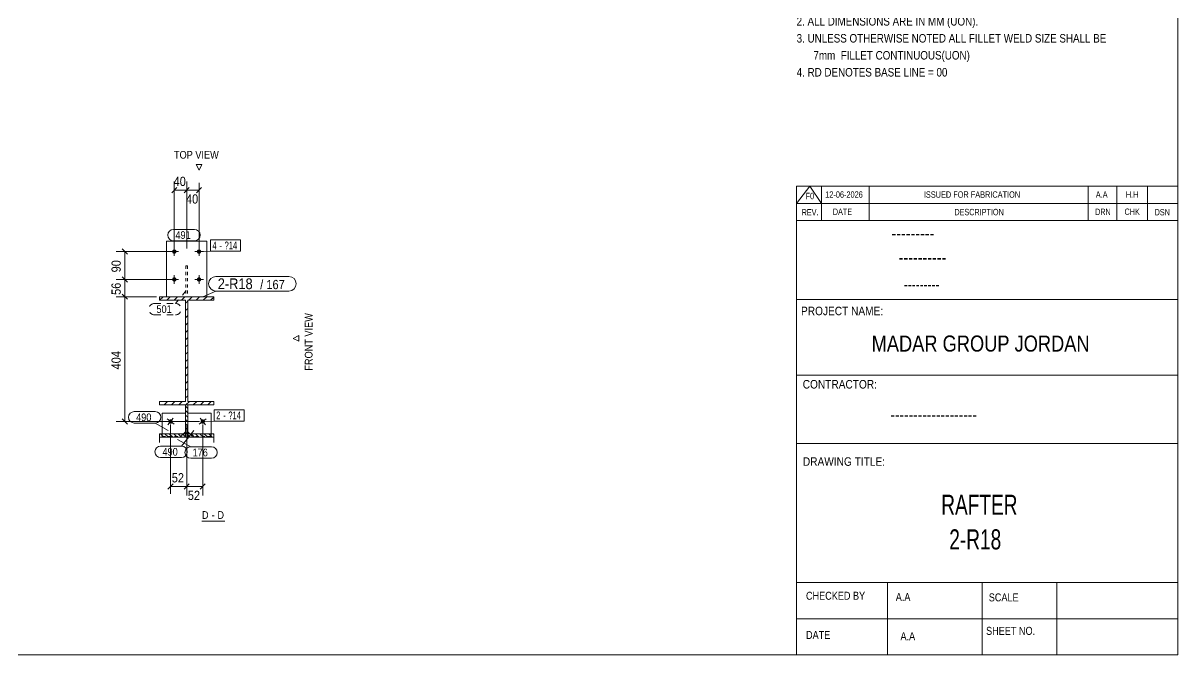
# Model space of a CAD drawing. Header units: millimetres. Extents: x 2 to 825, y 1 to 579.
# Drawn here: x 450.9 to 825, y 5 to 209.6 of the extents above; entities that cross this region are included whole.
import ezdxf

# ---------------------------------------------------------------- set-up
doc = ezdxf.new("R2010")
doc.units = ezdxf.units.MM
for name, pattern in [('XKITLINE00', [0]), ('XKITLINE01', [4, 1, -1, 1, -1]), ('XKITLINE02', [4, 2, -2])]:
    doc.linetypes.add(name, pattern=pattern)
for name, color, linetype, lineweight in [('Bolt', 3, 'Continuous', 0), ('BoltMark', 7, 'Continuous', 0), ('Dimensions', 7, 'Continuous', 0), ('DrawingSheet', 5, 'Continuous', 0), ('OtherObjectType', 7, 'Continuous', 0), ('Part', 2, 'Continuous', 0), ('PartMark', 7, 'Continuous', 0)]:
    doc.layers.add(name, color=color, linetype=linetype, lineweight=lineweight)
doc.styles.add('@ARIAL_UNICODE_MS_BOLD', font='ARIAL.TTF')
doc.styles.add('ARIAL', font='ARIAL.TTF')
doc.styles.add('ARIAL_NARROW', font='ARIALN.TTF')
doc.styles.add('COMIC_SANS_MS_BOLD', font='COMICBD.TTF')
doc.styles.add('SWIS721_EX_BT', font='ARIAL.TTF')
doc.styles.add('SWISSE', font='ARIAL.TTF')

# ---------------------------------------------------------------- blocks, each defined once
blk = doc.blocks.new('*A1')
at = {"layer": 'Part', "color": 7, "linetype": 'XKITLINE00', "lineweight": 0}
for p, q in [((495.17, 119.91), (496.27, 121.01)), ((495.17, 119.91), (495.17, 119.91)), ((497.52, 119.91), (498.62, 121.01)), ((499.88, 119.91), (500.98, 121.01)), ((502.24, 119.91), (503.34, 121.01)), ((504.6, 119.91), (505.7, 121.01)), ((506.95, 119.91), (508.05, 121.01)), ((509.31, 119.91), (510.41, 121.01)), ((511.67, 119.91), (512.67, 120.91)), ((503.57, 118.88), (504.27, 119.58)), ((503.57, 116.52), (504.27, 117.22)), ((503.57, 114.17), (504.27, 114.87)), ((503.57, 111.81), (504.27, 112.51)), ((503.57, 109.45), (504.27, 110.15)), ((503.57, 107.09), (504.27, 107.79)), ((503.57, 104.74), (504.27, 105.44)), ((503.57, 102.38), (504.27, 103.08)), ((503.57, 100.02), (504.27, 100.72)), ((503.57, 97.66), (504.27, 98.36)), ((503.57, 95.31), (504.27, 96.01)), ((503.57, 92.95), (504.27, 93.65)), ((503.57, 90.59), (504.27, 91.29)), ((495.17, 86.91), (495.37, 87.11)), ((496.63, 86.01), (497.73, 87.11)), ((498.98, 86.01), (500.08, 87.11)), ((501.34, 86.01), (502.44, 87.11)), ((503.57, 88.24), (504.27, 88.94)), ((503.7, 86.01), (504.8, 87.11)), ((506.06, 86.01), (507.16, 87.11)), ((508.41, 86.01), (509.51, 87.11)), ((510.77, 86.01), (511.87, 87.11))]:
    blk.add_line(p, q, dxfattribs=at)
blk = doc.blocks.new('*A2')
at = {"layer": 'Part', "color": 7, "linetype": 'XKITLINE00', "lineweight": 0}
for p, q in [((504.27, 84.81), (503.57, 85.51)), ((503.66, 83.99), (503.57, 84.09)), ((504.27, 81.98), (503.57, 82.68)), ((504.27, 83.39), (503.66, 83.99)), ((504.27, 80.56), (503.57, 81.26)), ((504.27, 79.14), (503.57, 79.84)), ((495.87, 76.2), (495.47, 76.61)), ((496.58, 75.5), (495.87, 76.2)), ((498, 75.5), (496.88, 76.61)), ((499.42, 75.5), (498.3, 76.61)), ((500.83, 75.5), (499.72, 76.61)), ((502.25, 75.5), (501.13, 76.61)), ((503.66, 75.5), (502.55, 76.61)), ((504.27, 77.73), (503.57, 78.43)), ((505.08, 75.5), (503.57, 77.01)), ((506.5, 75.5), (505.38, 76.61)), ((507.91, 75.5), (506.8, 76.61)), ((509.33, 75.5), (508.21, 76.61)), ((510.75, 75.5), (509.63, 76.61)), ((512.16, 75.5), (511.05, 76.61)), ((512.67, 76.41), (512.46, 76.61))]:
    blk.add_line(p, q, dxfattribs=at)
blk = doc.blocks.new('*A101')
at = {"layer": 'Bolt'}
for points in [[(500.62, 135.58), (500.61, 135.54), (500.61, 135.51), (500.6, 135.47), (500.6, 135.44), (500.59, 135.41), (500.58, 135.37), (500.56, 135.34), (500.55, 135.31), (500.53, 135.28), (500.52, 135.25), (500.5, 135.22), (500.48, 135.19), (500.46, 135.17), (500.43, 135.14), (500.41, 135.11), (500.39, 135.09), (500.36, 135.07), (500.33, 135.05), (500.3, 135.03), (500.28, 135.01), (500.25, 134.99), (500.22, 134.98), (500.18, 134.96), (500.15, 134.95), (500.12, 134.94), (500.09, 134.93), (500.05, 134.92), (500.02, 134.92), (499.98, 134.91), (499.95, 134.91), (499.92, 134.91), (499.88, 134.91), (499.85, 134.91), (499.81, 134.92), (499.78, 134.92), (499.75, 134.93), (499.71, 134.94), (499.68, 134.95), (499.65, 134.96), (499.62, 134.98), (499.59, 134.99), (499.56, 135.01), (499.53, 135.03), (499.5, 135.05), (499.47, 135.07), (499.45, 135.09), (499.42, 135.11), (499.4, 135.14), (499.37, 135.17), (499.35, 135.19), (499.33, 135.22), (499.32, 135.25), (499.3, 135.28), (499.28, 135.31), (499.27, 135.34), (499.26, 135.37), (499.25, 135.41), (499.24, 135.44), (499.23, 135.47), (499.22, 135.51), (499.22, 135.54), (499.22, 135.58), (499.22, 135.61), (499.22, 135.64), (499.22, 135.68), (499.22, 135.71), (499.23, 135.75), (499.24, 135.78), (499.25, 135.81), (499.26, 135.85), (499.27, 135.88), (499.28, 135.91), (499.3, 135.94), (499.32, 135.97), (499.33, 136), (499.35, 136.03), (499.37, 136.05), (499.4, 136.08), (499.42, 136.1), (499.45, 136.13), (499.47, 136.15), (499.5, 136.17), (499.53, 136.19), (499.56, 136.21), (499.59, 136.23), (499.62, 136.24), (499.65, 136.26), (499.68, 136.27), (499.71, 136.28), (499.75, 136.29), (499.78, 136.3), (499.81, 136.3), (499.85, 136.31), (499.88, 136.31), (499.92, 136.31), (499.95, 136.31), (499.98, 136.31), (500.02, 136.3), (500.05, 136.3), (500.09, 136.29), (500.12, 136.28), (500.15, 136.27), (500.18, 136.26), (500.22, 136.24), (500.25, 136.23), (500.28, 136.21), (500.3, 136.19), (500.33, 136.17), (500.36, 136.15), (500.39, 136.13), (500.41, 136.1), (500.43, 136.08), (500.46, 136.05), (500.48, 136.03), (500.5, 136), (500.52, 135.97), (500.53, 135.94), (500.55, 135.91), (500.56, 135.88), (500.58, 135.85), (500.59, 135.81), (500.6, 135.78), (500.6, 135.75), (500.61, 135.71), (500.61, 135.68), (500.62, 135.64), (500.62, 135.61)], [(508.62, 135.58), (508.61, 135.54), (508.61, 135.51), (508.6, 135.47), (508.6, 135.44), (508.59, 135.41), (508.58, 135.37), (508.56, 135.34), (508.55, 135.31), (508.53, 135.28), (508.52, 135.25), (508.5, 135.22), (508.48, 135.19), (508.46, 135.17), (508.43, 135.14), (508.41, 135.11), (508.39, 135.09), (508.36, 135.07), (508.33, 135.05), (508.3, 135.03), (508.28, 135.01), (508.25, 134.99), (508.22, 134.98), (508.18, 134.96), (508.15, 134.95), (508.12, 134.94), (508.09, 134.93), (508.05, 134.92), (508.02, 134.92), (507.98, 134.91), (507.95, 134.91), (507.92, 134.91), (507.88, 134.91), (507.85, 134.91), (507.81, 134.92), (507.78, 134.92), (507.75, 134.93), (507.71, 134.94), (507.68, 134.95), (507.65, 134.96), (507.62, 134.98), (507.59, 134.99), (507.56, 135.01), (507.53, 135.03), (507.5, 135.05), (507.47, 135.07), (507.45, 135.09), (507.42, 135.11), (507.4, 135.14), (507.37, 135.17), (507.35, 135.19), (507.33, 135.22), (507.32, 135.25), (507.3, 135.28), (507.28, 135.31), (507.27, 135.34), (507.26, 135.37), (507.25, 135.41), (507.24, 135.44), (507.23, 135.47), (507.22, 135.51), (507.22, 135.54), (507.22, 135.58), (507.22, 135.61), (507.22, 135.64), (507.22, 135.68), (507.22, 135.71), (507.23, 135.75), (507.24, 135.78), (507.25, 135.81), (507.26, 135.85), (507.27, 135.88), (507.28, 135.91), (507.3, 135.94), (507.32, 135.97), (507.33, 136), (507.35, 136.03), (507.37, 136.05), (507.4, 136.08), (507.42, 136.1), (507.45, 136.13), (507.47, 136.15), (507.5, 136.17), (507.53, 136.19), (507.56, 136.21), (507.59, 136.23), (507.62, 136.24), (507.65, 136.26), (507.68, 136.27), (507.71, 136.28), (507.75, 136.29), (507.78, 136.3), (507.81, 136.3), (507.85, 136.31), (507.88, 136.31), (507.92, 136.31), (507.95, 136.31), (507.98, 136.31), (508.02, 136.3), (508.05, 136.3), (508.09, 136.29), (508.12, 136.28), (508.15, 136.27), (508.18, 136.26), (508.22, 136.24), (508.25, 136.23), (508.28, 136.21), (508.3, 136.19), (508.33, 136.17), (508.36, 136.15), (508.39, 136.13), (508.41, 136.1), (508.43, 136.08), (508.46, 136.05), (508.48, 136.03), (508.5, 136), (508.52, 135.97), (508.53, 135.94), (508.55, 135.91), (508.56, 135.88), (508.58, 135.85), (508.59, 135.81), (508.6, 135.78), (508.6, 135.75), (508.61, 135.71), (508.61, 135.68), (508.62, 135.64), (508.62, 135.61)], [(500.62, 126.58), (500.61, 126.54), (500.61, 126.51), (500.6, 126.47), (500.6, 126.44), (500.59, 126.41), (500.58, 126.37), (500.56, 126.34), (500.55, 126.31), (500.53, 126.28), (500.52, 126.25), (500.5, 126.22), (500.48, 126.19), (500.46, 126.17), (500.43, 126.14), (500.41, 126.11), (500.39, 126.09), (500.36, 126.07), (500.33, 126.05), (500.3, 126.03), (500.28, 126.01), (500.25, 125.99), (500.22, 125.98), (500.18, 125.96), (500.15, 125.95), (500.12, 125.94), (500.09, 125.93), (500.05, 125.92), (500.02, 125.92), (499.98, 125.91), (499.95, 125.91), (499.92, 125.91), (499.88, 125.91), (499.85, 125.91), (499.81, 125.92), (499.78, 125.92), (499.75, 125.93), (499.71, 125.94), (499.68, 125.95), (499.65, 125.96), (499.62, 125.98), (499.59, 125.99), (499.56, 126.01), (499.53, 126.03), (499.5, 126.05), (499.47, 126.07), (499.45, 126.09), (499.42, 126.11), (499.4, 126.14), (499.37, 126.17), (499.35, 126.19), (499.33, 126.22), (499.32, 126.25), (499.3, 126.28), (499.28, 126.31), (499.27, 126.34), (499.26, 126.37), (499.25, 126.41), (499.24, 126.44), (499.23, 126.47), (499.22, 126.51), (499.22, 126.54), (499.22, 126.58), (499.22, 126.61), (499.22, 126.64), (499.22, 126.68), (499.22, 126.71), (499.23, 126.75), (499.24, 126.78), (499.25, 126.81), (499.26, 126.85), (499.27, 126.88), (499.28, 126.91), (499.3, 126.94), (499.32, 126.97), (499.33, 127), (499.35, 127.03), (499.37, 127.05), (499.4, 127.08), (499.42, 127.1), (499.45, 127.13), (499.47, 127.15), (499.5, 127.17), (499.53, 127.19), (499.56, 127.21), (499.59, 127.23), (499.62, 127.24), (499.65, 127.26), (499.68, 127.27), (499.71, 127.28), (499.75, 127.29), (499.78, 127.3), (499.81, 127.3), (499.85, 127.31), (499.88, 127.31), (499.92, 127.31), (499.95, 127.31), (499.98, 127.31), (500.02, 127.3), (500.05, 127.3), (500.09, 127.29), (500.12, 127.28), (500.15, 127.27), (500.18, 127.26), (500.22, 127.24), (500.25, 127.23), (500.28, 127.21), (500.3, 127.19), (500.33, 127.17), (500.36, 127.15), (500.39, 127.13), (500.41, 127.1), (500.43, 127.08), (500.46, 127.05), (500.48, 127.03), (500.5, 127), (500.52, 126.97), (500.53, 126.94), (500.55, 126.91), (500.56, 126.88), (500.58, 126.85), (500.59, 126.81), (500.6, 126.78), (500.6, 126.75), (500.61, 126.71), (500.61, 126.68), (500.62, 126.64), (500.62, 126.61)], [(508.62, 126.58), (508.61, 126.54), (508.61, 126.51), (508.6, 126.47), (508.6, 126.44), (508.59, 126.41), (508.58, 126.37), (508.56, 126.34), (508.55, 126.31), (508.53, 126.28), (508.52, 126.25), (508.5, 126.22), (508.48, 126.19), (508.46, 126.17), (508.43, 126.14), (508.41, 126.11), (508.39, 126.09), (508.36, 126.07), (508.33, 126.05), (508.3, 126.03), (508.28, 126.01), (508.25, 125.99), (508.22, 125.98), (508.18, 125.96), (508.15, 125.95), (508.12, 125.94), (508.09, 125.93), (508.05, 125.92), (508.02, 125.92), (507.98, 125.91), (507.95, 125.91), (507.92, 125.91), (507.88, 125.91), (507.85, 125.91), (507.81, 125.92), (507.78, 125.92), (507.75, 125.93), (507.71, 125.94), (507.68, 125.95), (507.65, 125.96), (507.62, 125.98), (507.59, 125.99), (507.56, 126.01), (507.53, 126.03), (507.5, 126.05), (507.47, 126.07), (507.45, 126.09), (507.42, 126.11), (507.4, 126.14), (507.37, 126.17), (507.35, 126.19), (507.33, 126.22), (507.32, 126.25), (507.3, 126.28), (507.28, 126.31), (507.27, 126.34), (507.26, 126.37), (507.25, 126.41), (507.24, 126.44), (507.23, 126.47), (507.22, 126.51), (507.22, 126.54), (507.22, 126.58), (507.22, 126.61), (507.22, 126.64), (507.22, 126.68), (507.22, 126.71), (507.23, 126.75), (507.24, 126.78), (507.25, 126.81), (507.26, 126.85), (507.27, 126.88), (507.28, 126.91), (507.3, 126.94), (507.32, 126.97), (507.33, 127), (507.35, 127.03), (507.37, 127.05), (507.4, 127.08), (507.42, 127.1), (507.45, 127.13), (507.47, 127.15), (507.5, 127.17), (507.53, 127.19), (507.56, 127.21), (507.59, 127.23), (507.62, 127.24), (507.65, 127.26), (507.68, 127.27), (507.71, 127.28), (507.75, 127.29), (507.78, 127.3), (507.81, 127.3), (507.85, 127.31), (507.88, 127.31), (507.92, 127.31), (507.95, 127.31), (507.98, 127.31), (508.02, 127.3), (508.05, 127.3), (508.09, 127.29), (508.12, 127.28), (508.15, 127.27), (508.18, 127.26), (508.22, 127.24), (508.25, 127.23), (508.28, 127.21), (508.3, 127.19), (508.33, 127.17), (508.36, 127.15), (508.39, 127.13), (508.41, 127.1), (508.43, 127.08), (508.46, 127.05), (508.48, 127.03), (508.5, 127), (508.52, 126.97), (508.53, 126.94), (508.55, 126.91), (508.56, 126.88), (508.58, 126.85), (508.59, 126.81), (508.6, 126.78), (508.6, 126.75), (508.61, 126.71), (508.61, 126.68), (508.62, 126.64), (508.62, 126.61)]]:
    blk.add_hatch(color=3, dxfattribs=at).paths.add_polyline_path(points, flags=17)
at = {"layer": 'Bolt', "color": 3, "linetype": 'XKITLINE00', "lineweight": 0}
for p, q in [((501.32, 135.61), (498.52, 135.61)), ((499.92, 137.01), (499.92, 134.21)), ((509.32, 135.61), (506.52, 135.61)), ((507.92, 137.01), (507.92, 134.21)), ((499.92, 128.01), (499.92, 125.21)), ((507.92, 128.01), (507.92, 125.21)), ((501.32, 126.61), (498.52, 126.61)), ((509.32, 126.61), (506.52, 126.61))]:
    blk.add_line(p, q, dxfattribs=at)
blk = doc.blocks.new('*A102')
at = {"layer": 'Bolt'}
blk.add_hatch(color=3, dxfattribs=at).paths.add_polyline_path([(498.26, 80.04), (498.23, 80.06), (498.21, 80.09), (498.19, 80.11), (498.16, 80.14), (498.14, 80.17), (498.13, 80.19), (498.11, 80.22), (498.09, 80.25), (498.08, 80.28), (498.06, 80.32), (498.05, 80.35), (498.04, 80.38), (498.03, 80.42), (498.03, 80.45), (498.02, 80.48), (498.02, 80.52), (498.02, 80.55), (498.02, 80.59), (498.02, 80.62), (498.02, 80.65), (498.03, 80.69), (498.03, 80.72), (498.04, 80.76), (498.05, 80.79), (498.06, 80.82), (498.08, 80.85), (498.09, 80.88), (498.11, 80.91), (498.12, 80.94), (498.14, 80.97), (498.16, 81), (498.19, 81.03), (498.21, 81.05), (498.23, 81.08), (498.26, 81.1), (498.28, 81.12), (498.31, 81.14), (498.34, 81.16), (498.37, 81.18), (498.4, 81.19), (498.43, 81.21), (498.46, 81.22), (498.5, 81.23), (498.53, 81.24), (498.56, 81.25), (498.6, 81.26), (498.63, 81.26), (498.66, 81.27), (498.7, 81.27), (498.73, 81.27), (498.77, 81.27), (498.8, 81.26), (498.83, 81.26), (498.87, 81.25), (498.9, 81.24), (498.93, 81.23), (498.97, 81.22), (499, 81.21), (499.03, 81.2), (499.06, 81.18), (499.09, 81.16), (499.12, 81.14), (499.15, 81.12), (499.17, 81.1), (499.2, 81.08), (499.22, 81.05), (499.25, 81.03), (499.27, 81), (499.29, 80.97), (499.31, 80.95), (499.32, 80.92), (499.34, 80.89), (499.36, 80.85), (499.37, 80.82), (499.38, 80.79), (499.39, 80.76), (499.4, 80.72), (499.41, 80.69), (499.41, 80.66), (499.41, 80.62), (499.42, 80.59), (499.42, 80.55), (499.41, 80.52), (499.41, 80.49), (499.41, 80.45), (499.4, 80.42), (499.39, 80.38), (499.38, 80.35), (499.37, 80.32), (499.36, 80.29), (499.34, 80.26), (499.33, 80.23), (499.31, 80.2), (499.29, 80.17), (499.27, 80.14), (499.25, 80.11), (499.22, 80.09), (499.2, 80.06), (499.17, 80.04), (499.15, 80.02), (499.12, 80), (499.09, 79.98), (499.06, 79.96), (499.03, 79.94), (499, 79.93), (498.97, 79.92), (498.94, 79.91), (498.9, 79.9), (498.87, 79.89), (498.84, 79.88), (498.8, 79.88), (498.77, 79.87), (498.73, 79.87), (498.7, 79.87), (498.67, 79.87), (498.63, 79.87), (498.6, 79.88), (498.56, 79.89), (498.53, 79.89), (498.5, 79.9), (498.47, 79.92), (498.43, 79.93), (498.4, 79.94), (498.37, 79.96), (498.34, 79.98), (498.31, 80), (498.29, 80.02)], flags=17)
at = {"layer": 'Bolt', "color": 3, "linetype": 'XKITLINE00', "lineweight": 0}
for p, q in [((499.82, 79.71), (497.61, 81.43)), ((497.86, 79.46), (499.58, 81.67))]:
    blk.add_line(p, q, dxfattribs=at)
blk = doc.blocks.new('*A103')
at = {"layer": 'Bolt'}
blk.add_hatch(color=3, dxfattribs=at).paths.add_polyline_path([(508.71, 81.14), (508.74, 81.16), (508.77, 81.18), (508.8, 81.2), (508.83, 81.21), (508.87, 81.22), (508.9, 81.23), (508.93, 81.24), (508.96, 81.25), (509, 81.26), (509.03, 81.26), (509.07, 81.27), (509.1, 81.27), (509.13, 81.27), (509.17, 81.27), (509.2, 81.26), (509.24, 81.26), (509.27, 81.25), (509.3, 81.24), (509.34, 81.23), (509.37, 81.22), (509.4, 81.21), (509.43, 81.19), (509.46, 81.18), (509.49, 81.16), (509.52, 81.14), (509.55, 81.12), (509.57, 81.1), (509.6, 81.08), (509.62, 81.05), (509.65, 81.03), (509.67, 81), (509.69, 80.97), (509.71, 80.94), (509.73, 80.91), (509.74, 80.88), (509.76, 80.85), (509.77, 80.82), (509.78, 80.79), (509.79, 80.76), (509.8, 80.72), (509.81, 80.69), (509.81, 80.65), (509.81, 80.62), (509.82, 80.59), (509.82, 80.55), (509.81, 80.52), (509.81, 80.48), (509.81, 80.45), (509.8, 80.42), (509.79, 80.38), (509.78, 80.35), (509.77, 80.32), (509.76, 80.28), (509.74, 80.25), (509.72, 80.22), (509.71, 80.19), (509.69, 80.17), (509.67, 80.14), (509.65, 80.11), (509.62, 80.09), (509.6, 80.06), (509.57, 80.04), (509.55, 80.02), (509.52, 80), (509.49, 79.98), (509.46, 79.96), (509.43, 79.94), (509.4, 79.93), (509.37, 79.92), (509.33, 79.9), (509.3, 79.89), (509.27, 79.89), (509.23, 79.88), (509.2, 79.87), (509.17, 79.87), (509.13, 79.87), (509.1, 79.87), (509.06, 79.87), (509.03, 79.88), (509, 79.88), (508.96, 79.89), (508.93, 79.9), (508.9, 79.91), (508.86, 79.92), (508.83, 79.93), (508.8, 79.94), (508.77, 79.96), (508.74, 79.98), (508.71, 80), (508.68, 80.02), (508.66, 80.04), (508.63, 80.06), (508.61, 80.09), (508.59, 80.11), (508.56, 80.14), (508.54, 80.17), (508.52, 80.2), (508.51, 80.23), (508.49, 80.26), (508.48, 80.29), (508.46, 80.32), (508.45, 80.35), (508.44, 80.38), (508.43, 80.42), (508.43, 80.45), (508.42, 80.49), (508.42, 80.52), (508.42, 80.55), (508.42, 80.59), (508.42, 80.62), (508.42, 80.66), (508.43, 80.69), (508.43, 80.72), (508.44, 80.76), (508.45, 80.79), (508.46, 80.82), (508.48, 80.85), (508.49, 80.89), (508.51, 80.92), (508.53, 80.95), (508.54, 80.97), (508.56, 81), (508.59, 81.03), (508.61, 81.05), (508.63, 81.08), (508.66, 81.1), (508.69, 81.12)], flags=17)
at = {"layer": 'Bolt', "color": 3, "linetype": 'XKITLINE00', "lineweight": 0}
for p, q in [((508.01, 79.71), (510.22, 81.43)), ((508.26, 81.67), (509.98, 79.46))]:
    blk.add_line(p, q, dxfattribs=at)
blk = doc.blocks.new('*A104')
at = {"layer": 'Part', "color": 2, "linetype": 'XKITLINE00', "lineweight": 0}
for p, q in [((495.17, 119.91), (495.17, 121.01)), ((495.17, 121.01), (512.67, 121.01)), ((503.57, 119.91), (495.17, 119.91)), ((503.57, 87.11), (503.57, 119.91)), ((512.67, 119.91), (504.27, 119.91)), ((504.27, 119.91), (504.27, 87.11)), ((512.67, 121.01), (512.67, 119.91)), ((495.17, 86.01), (495.17, 87.11)), ((495.17, 87.11), (503.57, 87.11)), ((504.27, 87.11), (512.67, 87.11)), ((512.67, 87.11), (512.67, 86.01)), ((512.67, 86.01), (495.17, 86.01))]:
    blk.add_line(p, q, dxfattribs=at)
blk = doc.blocks.new('*A105')
at = {"layer": 'Part', "color": 2, "linetype": 'XKITLINE00', "lineweight": 0}
for p, q in [((497.42, 121.01), (497.42, 139.01)), ((497.42, 139.01), (510.42, 139.01)), ((510.42, 121.01), (510.42, 139.01))]:
    blk.add_line(p, q, dxfattribs=at)
at = {"layer": 'Part', "color": 7, "linetype": 'XKITLINE01', "lineweight": 0}
blk.add_line((497.42, 121.01), (510.42, 121.01), dxfattribs=at)
blk = doc.blocks.new('*A106')
at = {"layer": 'Part', "color": 7, "linetype": 'XKITLINE01', "lineweight": 0}
for p, q in [((504.17, 131.01), (503.67, 131.01)), ((503.67, 131.01), (503.67, 121.01)), ((504.17, 131.01), (504.17, 121.01)), ((504.17, 121.01), (503.67, 121.01))]:
    blk.add_line(p, q, dxfattribs=at)
blk = doc.blocks.new('*A107')
at = {"layer": 'Part', "color": 2, "linetype": 'XKITLINE00', "lineweight": 0}
for p, q in [((503.52, 83.27), (496.02, 83.27)), ((496.02, 76.61), (496.02, 83.27)), ((503.52, 77.27), (503.52, 83.27)), ((502.86, 76.61), (503.52, 77.27))]:
    blk.add_line(p, q, dxfattribs=at)
at = {"layer": 'Part', "color": 7, "linetype": 'XKITLINE01', "lineweight": 0}
for p, q in [((496.02, 75.77), (496.02, 76.61)), ((496.02, 75.77), (502.02, 75.77)), ((502.02, 75.77), (502.86, 76.61))]:
    blk.add_line(p, q, dxfattribs=at)
blk = doc.blocks.new('*A108')
at = {"layer": 'Part', "color": 2, "linetype": 'XKITLINE00', "lineweight": 0}
for p, q in [((504.32, 77.27), (504.32, 83.27)), ((504.32, 83.27), (511.82, 83.27)), ((511.82, 76.61), (511.82, 83.27)), ((504.98, 76.61), (504.32, 77.27))]:
    blk.add_line(p, q, dxfattribs=at)
at = {"layer": 'Part', "color": 7, "linetype": 'XKITLINE01', "lineweight": 0}
for p, q in [((505.82, 75.77), (504.98, 76.61)), ((511.82, 75.77), (505.82, 75.77)), ((511.82, 75.77), (511.82, 76.61))]:
    blk.add_line(p, q, dxfattribs=at)
blk = doc.blocks.new('*A109')
at = {"layer": 'Part', "color": 2, "linetype": 'XKITLINE00', "lineweight": 0}
for p, q in [((503.57, 76.61), (503.57, 86.01)), ((503.57, 86.01), (504.27, 86.01)), ((504.27, 86.01), (504.27, 86.01)), ((504.27, 86.01), (504.27, 76.61)), ((495.17, 73.81), (495.17, 76.61)), ((495.17, 76.61), (503.57, 76.61)), ((512.67, 75.5), (495.17, 75.5)), ((504.27, 76.61), (512.67, 76.61)), ((512.67, 76.61), (512.67, 73.81))]:
    blk.add_line(p, q, dxfattribs=at)
at = {"layer": 'Part', "color": 7, "linetype": 'XKITLINE01', "lineweight": 0}
for p, q in [((503.57, 76.61), (503.57, 74.93)), ((504.27, 76.61), (504.27, 75.5)), ((504.27, 75.5), (504.27, 74.93))]:
    blk.add_line(p, q, dxfattribs=at)
blk = doc.blocks.new('*A131')
at = {"layer": 'DrawingSheet', "color": 5, "linetype": 'XKITLINE00', "lineweight": 0}
for p, q in [((825, 5), (825, 579)), ((5, 5), (825, 5))]:
    blk.add_line(p, q, dxfattribs=at)
blk = doc.blocks.new('*A133')
at = {"layer": 'OtherObjectType', "color": 7, "linetype": 'XKITLINE00', "lineweight": 0}
blk.add_line((701.5, 219.82), (734.5, 219.82), dxfattribs=at)
at = {"layer": 'OtherObjectType', "color": 7, "style": 'ARIAL_NARROW', "width": 1.008832}
for s, p in [('GENERAL NOTES:', (701.5, 221.47)), ('1. ALL HOLES ARE  22 mm   DIA (UON).', (701.5, 214.32)), ('2. ALL DIMENSIONS ARE IN MM (UON).', (701.5, 208.82)), ('3. UNLESS OTHERWISE NOTED ALL FILLET WELD SIZE SHALL BE', (701.5, 203.32)), ('7mm  FILLET CONTINUOUS(UON)', (706.95, 197.82)), ('4. RD DENOTES BASE LINE = 00', (701.5, 192.32))]:
    blk.add_text(s, height=2.75, dxfattribs=at).set_placement(p)
blk = doc.blocks.new('*A134')
at = {"layer": 'OtherObjectType', "color": 7, "linetype": 'XKITLINE00', "lineweight": 0}
for p, q in [((701.5, 156.76), (825, 156.76)), ((701.5, 151.21), (705.82, 156.76)), ((701.5, 151.21), (701.5, 156.76)), ((705.82, 156.76), (709.53, 151.21)), ((709.53, 151.21), (709.53, 156.76)), ((724.97, 151.21), (724.97, 156.76)), ((795.98, 151.21), (795.98, 156.76)), ((805.24, 151.21), (805.24, 156.76)), ((815.12, 151.21), (815.12, 156.76)), ((825, 151.21), (825, 156.76)), ((701.5, 151.21), (825, 151.21)), ((701.5, 145.65), (701.5, 151.21)), ((705.21, 151.21), (825, 151.21)), ((709.53, 145.65), (709.53, 151.21)), ((724.97, 145.65), (724.97, 151.21)), ((795.98, 145.65), (795.98, 151.21)), ((805.24, 145.65), (805.24, 151.21)), ((815.12, 145.65), (815.12, 151.21)), ((825, 145.65), (825, 151.21))]:
    blk.add_line(p, q, dxfattribs=at)
at = {"layer": 'OtherObjectType', "color": 7, "style": 'ARIAL_NARROW'}
for s, height, width, p in [('F0', 2.058, 1.008832, (704.4, 152.59)), ('12-06-2026', 2.058, 1.008832, (710.76, 153.06)), ('ISSUED FOR FABRICATION', 2.0583, 1.008832, (742.71, 153.06)), ('A.A', 2.058, 1.008832, (798.4, 153.06)), ('H.H', 2.058, 1.008832, (808.13, 153.06)), ('REV.', 2.058, 0.907949, (703.13, 147.31)), ('DATE', 2.058, 0.907949, (713.23, 147.5)), ('DESCRIPTION', 2.0583, 0.907949, (752.61, 147.39)), ('DRN', 2.058, 0.907949, (798.17, 147.47)), ('CHK', 2.058, 0.907949, (807.72, 147.5)), ('DSN', 2.058, 0.907949, (817.47, 147.35))]:
    blk.add_text(s, height=height, dxfattribs=dict(at, width=width)).set_placement(p)
blk = doc.blocks.new('*A136')
at = {"layer": 'OtherObjectType', "color": 2, "linetype": 'XKITLINE00', "lineweight": 0}
for p, q in [((701.5, 145.65), (825, 145.65)), ((701.5, 5), (701.5, 145.64)), ((824.98, 145.64), (825, 5)), ((825, 120.14), (701.5, 120.14)), ((701.5, 95.63), (825, 95.63)), ((825, 73.49), (701.5, 73.49)), ((825, 28.4), (701.5, 28.4)), ((730.94, 28.4), (730.94, 5)), ((761.62, 5), (761.62, 28.4)), ((785.75, 5), (785.75, 28.4)), ((825, 16.7), (701.5, 16.7)), ((825, 5), (701.5, 5))]:
    blk.add_line(p, q, dxfattribs=at)
at = {"layer": 'OtherObjectType', "color": 4, "style": '@ARIAL_UNICODE_MS_BOLD', "width": 0.85}
blk.add_text('---------', height=3.9, dxfattribs=at).set_placement((732.23, 139.59))
at = {"layer": 'OtherObjectType', "color": 7, "style": 'ARIAL', "width": 0.85}
for s, height, p in [('----------', 3.9, (734.56, 131.77)), ('---------', 3.25, (736.21, 123.31))]:
    blk.add_text(s, height=height, dxfattribs=at).set_placement(p)
at = {"layer": 'OtherObjectType', "color": 3, "width": 0.85}
for s, style, p in [('PROJECT NAME:', 'SWIS721_EX_BT', (702.92, 115.01)), ('CONTRACTOR:', 'SWISSE', (703.47, 91.27)), ('DRAWING TITLE:', 'SWIS721_EX_BT', (703.53, 66.24))]:
    blk.add_text(s, height=2.7618, dxfattribs=dict(at, style=style)).set_placement(p)
at = {"layer": 'OtherObjectType', "color": 7, "width": 0.85}
for s, height, p in [('MADAR GROUP JORDAN', 5.2, (725.79, 103.23)), ('CHECKED BY', 2.592, (704.53, 22.86)), ('A.A', 2.592, (733.61, 22.45)), ('SCALE', 2.592, (763.74, 22.33)), ('DATE', 2.592, (704.54, 10.16)), ('A.A', 2.592, (735.14, 9.76)), ('SHEET NO.', 2.592, (762.87, 11.49))]:
    blk.add_text(s, height=height, dxfattribs=at).set_placement(p)
at = {"layer": 'OtherObjectType', "color": 1}
for s, height, style, width, p in [('-------------------', 3.9, 'COMIC_SANS_MS_BOLD', 0.85, (731.87, 80.86)), ('RAFTER', 6.5, 'ARIAL', 0.68, (748.34, 50.37)), ('2-R18', 6.5, 'ARIAL', 0.68, (750.95, 39.17))]:
    blk.add_text(s, height=height, dxfattribs=dict(at, style=style, width=width)).set_placement(p)
blk = doc.blocks.new('*A223')
at = {"layer": 'Dimensions', "color": 7, "linetype": 'XKITLINE00', "lineweight": 0}
for p, q in [((494.17, 121.01), (481.07, 121.01)), ((483.07, 121.86), (484.76, 120.16)), ((483.92, 80.57), (483.92, 121.01)), ((508.12, 80.57), (481.07, 80.57)), ((483.07, 81.42), (484.76, 79.72))]:
    blk.add_line(p, q, dxfattribs=at)
at = {"layer": 'Dimensions', "color": 3}
for p in [(483.92, 121.01), (483.92, 80.57)]:
    blk.add_point(p, dxfattribs=at)
at = {"layer": 'Dimensions', "color": 3, "style": 'ARIAL', "width": 0.85}
blk.add_text('404', height=3, rotation=90.0002, dxfattribs=at).set_placement((482.57, 97.45))
blk = doc.blocks.new('*A224')
at = {"layer": 'Dimensions', "color": 7, "linetype": 'XKITLINE00', "lineweight": 0}
for p, q in [((483.07, 127.46), (484.76, 125.76)), ((498.92, 126.61), (481.07, 126.61)), ((483.92, 121.01), (483.92, 126.61)), ((494.17, 121.01), (481.07, 121.01)), ((483.07, 121.86), (484.76, 120.16))]:
    blk.add_line(p, q, dxfattribs=at)
at = {"layer": 'Dimensions', "color": 3}
for p in [(483.92, 126.61), (483.92, 121.01)]:
    blk.add_point(p, dxfattribs=at)
at = {"layer": 'Dimensions', "color": 3, "style": 'ARIAL', "width": 0.85}
blk.add_text('56', height=3, rotation=90.0002, dxfattribs=at).set_placement((482.57, 121.58))
blk = doc.blocks.new('*A225')
at = {"layer": 'Dimensions', "color": 7, "linetype": 'XKITLINE00', "lineweight": 0}
for p, q in [((498.92, 135.61), (481.07, 135.61)), ((483.07, 136.46), (484.76, 134.76)), ((483.92, 126.61), (483.92, 135.61)), ((483.07, 127.46), (484.76, 125.76)), ((498.92, 126.61), (481.07, 126.61))]:
    blk.add_line(p, q, dxfattribs=at)
at = {"layer": 'Dimensions', "color": 3}
for p in [(483.92, 135.61), (483.92, 126.61)]:
    blk.add_point(p, dxfattribs=at)
at = {"layer": 'Dimensions', "color": 3, "style": 'ARIAL', "width": 0.85}
blk.add_text('90', height=3, rotation=90.0002, dxfattribs=at).set_placement((482.57, 128.88))
blk = doc.blocks.new('*A226')
at = {"layer": 'Dimensions', "color": 7, "linetype": 'XKITLINE00', "lineweight": 0}
for p, q in [((498.72, 79.57), (498.72, 57.11)), ((503.92, 79.57), (503.92, 57.11)), ((499.56, 60.36), (497.87, 58.66)), ((504.76, 60.36), (503.07, 58.66)), ((498.72, 59.51), (503.92, 59.51))]:
    blk.add_line(p, q, dxfattribs=at)
at = {"layer": 'Dimensions', "color": 3}
for p in [(498.72, 59.51), (503.92, 59.51)]:
    blk.add_point(p, dxfattribs=at)
at = {"layer": 'Dimensions', "color": 3, "style": 'ARIAL', "width": 0.85}
blk.add_text('52', height=3, dxfattribs=at).set_placement((499.09, 60.86))
blk = doc.blocks.new('*A227')
at = {"layer": 'Dimensions', "color": 7, "linetype": 'XKITLINE00', "lineweight": 0}
for p, q in [((503.92, 79.57), (503.92, 56.66)), ((509.12, 79.57), (509.12, 56.66)), ((504.76, 60.36), (503.07, 58.66)), ((509.96, 60.36), (508.27, 58.66)), ((503.92, 59.51), (509.12, 59.51))]:
    blk.add_line(p, q, dxfattribs=at)
at = {"layer": 'Dimensions', "color": 3}
for p in [(503.92, 59.51), (509.12, 59.51)]:
    blk.add_point(p, dxfattribs=at)
at = {"layer": 'Dimensions', "color": 3, "style": 'ARIAL', "width": 0.85}
blk.add_text('52', height=3, dxfattribs=at).set_placement((504.29, 55.16))
blk = doc.blocks.new('*A228')
at = {"layer": 'Dimensions', "color": 7, "linetype": 'XKITLINE00', "lineweight": 0}
for p, q in [((499.92, 136.61), (499.92, 158.36)), ((503.92, 136.61), (503.92, 158.36)), ((500.76, 156.36), (499.07, 154.66)), ((499.92, 155.51), (503.92, 155.51)), ((504.76, 156.36), (503.07, 154.66))]:
    blk.add_line(p, q, dxfattribs=at)
at = {"layer": 'Dimensions', "color": 3}
for p in [(499.92, 155.51), (503.92, 155.51)]:
    blk.add_point(p, dxfattribs=at)
at = {"layer": 'Dimensions', "color": 3, "style": 'ARIAL', "width": 0.85}
blk.add_text('40', height=3, dxfattribs=at).set_placement((499.69, 156.86))
blk = doc.blocks.new('*A229')
at = {"layer": 'Dimensions', "color": 7, "linetype": 'XKITLINE00', "lineweight": 0}
for p, q in [((503.92, 136.61), (503.92, 157.91)), ((507.92, 136.61), (507.92, 157.91)), ((504.76, 156.36), (503.07, 154.66)), ((503.92, 155.51), (507.92, 155.51)), ((508.76, 156.36), (507.07, 154.66))]:
    blk.add_line(p, q, dxfattribs=at)
at = {"layer": 'Dimensions', "color": 3}
for p in [(503.92, 155.51), (507.92, 155.51)]:
    blk.add_point(p, dxfattribs=at)
at = {"layer": 'Dimensions', "color": 3, "style": 'ARIAL', "width": 0.85}
blk.add_text('40', height=3, dxfattribs=at).set_placement((503.69, 151.16))
blk = doc.blocks.new('*A230')
at = {"layer": 'BoltMark', "color": 7, "linetype": 'XKITLINE00', "lineweight": 0}
for p, q in [((511.68, 139.46), (521.37, 139.46)), ((511.68, 135.76), (511.68, 139.46)), ((521.37, 135.76), (521.37, 139.46)), ((507.92, 135.61), (511.68, 135.76)), ((511.68, 135.76), (521.37, 135.76))]:
    blk.add_line(p, q, dxfattribs=at)
at = {"layer": 'BoltMark', "color": 3, "style": 'ARIAL_NARROW', "width": 0.85}
for s, p in [('4', (512.28, 136.36)), ('?14', (516.21, 136.36)), ('-', (514.55, 136.36))]:
    blk.add_text(s, height=2.5, dxfattribs=at).set_placement(p)
blk = doc.blocks.new('*A231')
at = {"layer": 'BoltMark', "color": 7, "linetype": 'XKITLINE00', "lineweight": 0}
for p, q in [((512.88, 84.42), (522.57, 84.42)), ((512.88, 80.72), (512.88, 84.42)), ((522.57, 80.72), (522.57, 84.42)), ((509.12, 80.57), (512.88, 80.72)), ((512.88, 80.72), (522.57, 80.72))]:
    blk.add_line(p, q, dxfattribs=at)
at = {"layer": 'BoltMark', "color": 3, "style": 'ARIAL_NARROW', "width": 0.85}
for s, p in [('2', (513.48, 81.32)), ('-', (515.75, 81.32)), ('?14', (517.41, 81.32))]:
    blk.add_text(s, height=2.5, dxfattribs=at).set_placement(p)
blk = doc.blocks.new('*A232')
at = {"layer": 'PartMark', "color": 7, "linetype": 'XKITLINE00', "lineweight": 0}
for p, q in [((499.67, 142.81), (506.43, 142.81)), ((499.67, 139.11), (506.43, 139.11))]:
    blk.add_line(p, q, dxfattribs=at)
for centre, start, end in [((499.67, 140.96), 90, 270), ((506.43, 140.96), 270, 90)]:
    blk.add_arc(centre, 1.85, start, end, dxfattribs=at)
at = {"layer": 'PartMark', "color": 3, "style": 'ARIAL', "width": 0.85}
blk.add_text('491', height=2.5, dxfattribs=at).set_placement((500.27, 139.71))
blk = doc.blocks.new('*A233')
at = {"layer": 'PartMark', "color": 7, "linetype": 'XKITLINE02', "lineweight": 0}
for p, q in [((503.8, 123.04), (500.3, 118.83)), ((493.53, 118.83), (500.3, 118.83)), ((493.53, 115.13), (500.3, 115.13))]:
    blk.add_line(p, q, dxfattribs=at)
for centre, start, end in [((493.53, 116.98), 90, 270), ((500.3, 116.98), 270, 90)]:
    blk.add_arc(centre, 1.85, start, end, dxfattribs=at)
at = {"layer": 'PartMark', "color": 3, "style": 'ARIAL', "width": 0.85}
blk.add_text('501', height=2.5, dxfattribs=at).set_placement((494.13, 115.73))
blk = doc.blocks.new('*A234')
at = {"layer": 'PartMark', "color": 7, "linetype": 'XKITLINE00', "lineweight": 0}
for p, q in [((513.38, 127.55), (537.03, 127.55)), ((509.14, 120.96), (513.38, 122.85)), ((513.38, 122.85), (537.03, 122.85))]:
    blk.add_line(p, q, dxfattribs=at)
for centre, start, end in [((513.38, 125.2), 90, 270), ((537.03, 125.2), 270, 90)]:
    blk.add_arc(centre, 2.35, start, end, dxfattribs=at)
at = {"layer": 'PartMark', "color": 1, "style": 'ARIAL', "width": 0.85}
blk.add_text('2-R18', height=3.5, dxfattribs=at).set_placement((513.98, 123.45))
at = {"layer": 'PartMark', "color": 3, "style": 'ARIAL', "width": 0.85}
for s, p in [('/', (527.74, 123.45)), ('167', (529.75, 123.45))]:
    blk.add_text(s, height=3, dxfattribs=at).set_placement(p)
blk = doc.blocks.new('*A235')
at = {"layer": 'PartMark', "color": 7, "linetype": 'XKITLINE00', "lineweight": 0}
for p, q in [((486.94, 83.79), (493.7, 83.79)), ((486.94, 80.09), (493.7, 80.09)), ((497.94, 77.69), (493.7, 80.09))]:
    blk.add_line(p, q, dxfattribs=at)
for centre, start, end in [((486.94, 81.94), 90, 270), ((493.7, 81.94), 270, 90)]:
    blk.add_arc(centre, 1.85, start, end, dxfattribs=at)
at = {"layer": 'PartMark', "color": 3, "style": 'ARIAL', "width": 0.85}
blk.add_text('490', height=2.5, dxfattribs=at).set_placement((487.54, 80.69))
blk = doc.blocks.new('*A236')
at = {"layer": 'PartMark', "color": 7, "linetype": 'XKITLINE00', "lineweight": 0}
for p, q in [((506.24, 77.69), (502.24, 72.62)), ((495.48, 72.62), (502.24, 72.62)), ((495.48, 68.92), (502.24, 68.92))]:
    blk.add_line(p, q, dxfattribs=at)
for centre, start, end in [((495.48, 70.77), 90, 270), ((502.24, 70.77), 270, 90)]:
    blk.add_arc(centre, 1.85, start, end, dxfattribs=at)
at = {"layer": 'PartMark', "color": 3, "style": 'ARIAL', "width": 0.85}
blk.add_text('490', height=2.5, dxfattribs=at).set_placement((496.08, 69.52))
blk = doc.blocks.new('*A237')
at = {"layer": 'PartMark', "color": 7, "linetype": 'XKITLINE00', "lineweight": 0}
for p, q in [((500.98, 74.79), (505.22, 72.4)), ((505.22, 72.4), (511.99, 72.4)), ((505.22, 68.7), (511.99, 68.7))]:
    blk.add_line(p, q, dxfattribs=at)
for centre, start, end in [((505.22, 70.55), 90, 270), ((511.99, 70.55), 270, 90)]:
    blk.add_arc(centre, 1.85, start, end, dxfattribs=at)
at = {"layer": 'PartMark', "color": 3, "style": 'ARIAL', "width": 0.85}
blk.add_text('176', height=2.5, dxfattribs=at).set_placement((505.82, 69.3))
blk = doc.blocks.new('*A238')
at = {"layer": 'OtherObjectType', "color": 7, "linetype": 'XKITLINE00', "lineweight": 0}
for p, q in [((507.95, 161.96), (507.01, 163.83)), ((507.01, 163.83), (508.88, 163.83)), ((508.88, 163.83), (507.95, 161.96)), ((507.95, 161.96), (507.95, 161.96)), ((538.43, 107.51), (540.3, 108.45)), ((540.3, 106.57), (538.43, 107.51)), ((538.43, 107.51), (538.43, 107.51)), ((540.3, 108.45), (540.3, 106.57)), ((508.86, 48.31), (516.28, 48.31))]:
    blk.add_line(p, q, dxfattribs=at)
at = {"layer": 'OtherObjectType', "color": 7, "style": 'ARIAL', "width": 0.85}
for s, p in [('TOP VIEW', (499.8, 165.71)), ('D', (508.86, 49.06)), ('-', (512.02, 49.06)), ('D', (513.88, 49.06))]:
    blk.add_text(s, height=2.5, dxfattribs=at).set_placement(p)
blk.add_text('FRONT VIEW', height=2.5, rotation=90, dxfattribs=at).set_placement((544.68, 97.05))

msp = doc.modelspace()

# ---------------------------------------------------------------- block references
at = {"lineweight": 0}
for name in ['*A131', '*A133', '*A228', '*A229', '*A134', '*A232', '*A136', '*A105', '*A230', '*A225', '*A101', '*A106', '*A224', '*A234', '*A223', '*A233', '*A1', '*A104', '*A235', '*A109', '*A2', '*A107', '*A108', '*A231', '*A102', '*A226', '*A227', '*A103', '*A236', '*A237']:
    msp.add_blockref(name, (0, 0), dxfattribs=at)
at = {"layer": 'OtherObjectType', "lineweight": 0}
msp.add_blockref('*A238', (0, 0), dxfattribs=at)

doc.saveas('drawing.dxf')
